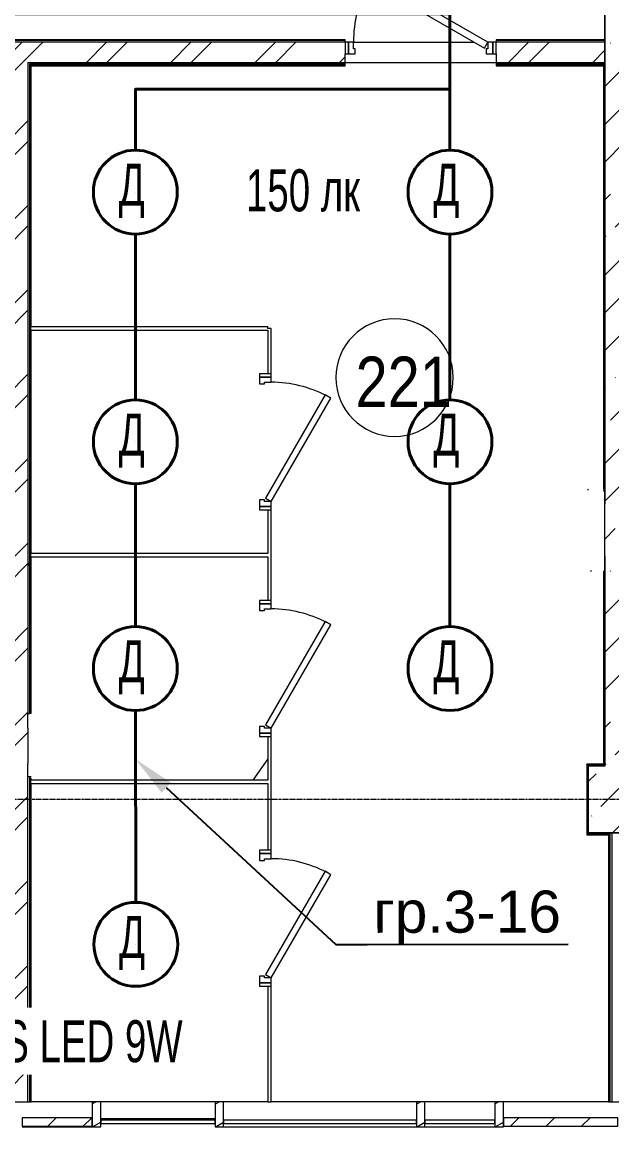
# Model space of a CAD drawing. Header units: metres. Extents: x 19799 to 227756, y -64119 to 286334.
# Drawn here: x 80488 to 84003, y -58735 to -52156 of the extents above; entities that cross this region are included whole.
import ezdxf
from ezdxf import colors
from ezdxf.entities.mleader import LeaderData, LeaderLine
from ezdxf.math import Vec2, Vec3

# ---------------------------------------------------------------- set-up
doc = ezdxf.new("R2010")
doc.units = ezdxf.units.M
doc.linetypes.add('ADSK_Линия сетки', pattern=[21, 12, -3, 3, -3])
for name, color, linetype, lineweight in [('A-AREA-IDEN', 7, 'Continuous', 9), ('A-DETL-MBND', 7, 'Continuous', 5), ('A-DETL-THIN', 7, 'Continuous', 5), ('A-DOOR', 7, 'Continuous', 5), ('A-DOOR-FRAM', 7, 'Continuous', 13), ('A-FLOR', 7, 'Continuous', 5), ('A-GLAZ-CURT', 7, 'Continuous', 5), ('A-GLAZ-CWMG', 7, 'Continuous', 5), ('A-WALL', 7, 'Continuous', 5), ('A-WALL-PATT', 7, 'Continuous', 18), ('I-WALL', 7, 'Continuous', 5), ('nadpisi', 84, 'Continuous', 13), ('S-COLS', 7, 'Continuous', 5), ('S-GRID', 7, 'Continuous', 9), ('раб осв', 7, 'Continuous', 40), ('ЭЛ.сети', 5, 'Continuous', 100)]:
    doc.layers.add(name, color=color, linetype=linetype, lineweight=lineweight)
doc.styles.add('Arial', font='ARIALN.TTF', dxfattribs={"width": 0.8, "height": 2.5})
doc.styles.add('GOST Common_I_1', font='ARIALN.TTF', dxfattribs={"height": 300})
doc.styles.add('ISOPEUR', font='ARIALN.TTF')
pattern_1 = [(45, (0, 0), (84.19025, 308.69666), [396.875, -79.375, 3.353, -76.022])]
pattern_2 = [(45, (0, 0), (-251.4472, 251.4472), []), (45, (0, 381), (-251.4472, 251.4472), [])]
pattern_3 = [(0, (0, 0), (812.8, 203.2), [33.528, -576.072, 33.528, -576.072, -3251.2]), (0, (0, 0), (812.8, 203.2), [-1219.2, 33.528, -1185.672, 33.528, -576.072, -1422.4]), (0, (0, 0), (812.8, 203.2), [-3048, 33.528, -372.872, 33.528, -982.472]), (120, (304.8, 101.6), (-582.37636, 602.30545), [33.528, -576.072, 33.528, -576.072, -3251.2]), (120, (304.8, 101.6), (-582.37636, 602.30545), [-1219.2, 33.528, -1185.672, 33.528, -576.072, -1422.4]), (120, (304.8, 101.6), (-582.37636, 602.30545), [-3048, 33.528, -372.872, 33.528, -982.472]), (240, (406.4, 508), (-230.42364, -805.50545), [33.528, -576.072, 33.528, -576.072, -3251.2]), (240, (406.4, 508), (-230.42364, -805.50545), [-1219.2, 33.528, -1185.672, 33.528, -576.072, -1422.4]), (240, (406.4, 508), (-230.42364, -805.50545), [-3048, 33.528, -372.872, 33.528, -982.472])]
pattern_4 = [(50, (0, 0), (728.7365, -63.7558), [76.2, -838.2]), (355, (0, 0), (-140.9716, 764.2276), [60.96, -670.56]), (100.451, (60.7, -5.3), (587.77, 700.4668), [64.76, -712.36]), (46.184, (0, 203.2), (1084.316, -168.171), [114.3, -1257.3]), (96.636, (90.4, 189.2), (949.61, 989.71), [97.14, -1068.54]), (351.184, (0, 203.2), (949.62, 989.701), [91.44, -1005.84]), (21, (101.6, 152.4), (606.458, -409.0606), [76.2, -838.2]), (326, (101.6, 152.4), (247.2083, 736.753), [60.96, -670.56]), (71.451, (152.14, 118.3), (853.6683, 327.6855), [64.76, -712.36]), (37.5, (0, 0), (12.3547, 338.2201), [33.528, -628.904, 33.528, -647.192, -673.1]), (37.5, (0, 0), (12.3547, 338.2201), [-1343.152, 33.528, -639.572]), (7.5, (0, 0), (267.2789, 400.7221), [33.528, -354.584, 33.528, -613.664, -256.54]), (7.5, (0, 0), (267.2789, 400.7221), [-1035.304, 33.528, -223.012]), (327.5, (-226.57, 0), (542.3633, -22.91534), [33.528, -220.472, 33.528, -758.952, -1051.56]), (327.5, (-226.57, 0), (542.3633, -22.91534), [-1046.48, 33.528, -1018.032]), (317.5, (-328.17, 0), (592.517, 101.707), [33.528, -296.672, 33.528, -492.76, -746.76]), (317.5, (-328.17, 0), (592.517, 101.707), [-856.488, 33.528, -713.232])]
pattern_5 = [(45, (0, 0), (-106.06602, 106.06602), [])]
pattern_6 = [(30, (0, 0), (-60, 103.92305), [])]

# ---------------------------------------------------------------- blocks, each defined once
blk = doc.blocks.new('КДП АПК - КР_rvt-1-2 этаж')
at = {"layer": 'A-WALL-PATT', "lineweight": 5}
h = blk.add_hatch(dxfattribs=at)
h.set_pattern_fill('FP_137', color=256, style=0, pattern_type=2)
h.set_pattern_definition(pattern_1)
h.paths.add_polyline_path([(84037.5, -55945.6), (84162.7, -55945.6), (84162.7, -49845.6), (83962.7, -49845.6), (83962.7, -55945.6)], flags=0)
at = {"layer": 'S-COLS', "lineweight": 5}
h = blk.add_hatch(dxfattribs=at)
h.set_pattern_fill('FP_137', color=256, style=0, pattern_type=2)
h.set_pattern_definition(pattern_1)
h.paths.add_polyline_path([(84162.7, -56345.6), (84162.7, -55945.6), (83862.7, -55945.6), (83862.7, -56345.6), (84037.5, -56345.6)], flags=0)
at = {"layer": 'I-WALL', "lineweight": 5}
blk.add_line((83962.7, -55945.6), (83962.7, -49845.6), dxfattribs=at)
at = {"layer": 'S-COLS', "lineweight": 5}
for p, q in [((83862.7, -56345.6), (83862.7, -55945.6)), ((83862.7, -55945.6), (83962.7, -55945.6)), ((83862.7, -56345.6), (84162.7, -56345.6))]:
    blk.add_line(p, q, dxfattribs=at)
blk = doc.blocks.new('Системная панель - С остеклением-1637639-2 этаж')
at = {"layer": 'A-GLAZ-CURT', "lineweight": 13}
for p, q in [((74437.7, -58695.5), (73757.1, -58695.5)), ((73757.1, -58695.5), (73757.1, -58715.5)), ((73757.1, -58715.5), (74437.7, -58715.5)), ((74437.7, -58715.5), (74437.7, -58695.5))]:
    blk.add_line(p, q, dxfattribs=at)
blk = doc.blocks.new('Системная панель - Сплошная-1637678-2 этаж')
at = {"layer": 'A-GLAZ-CURT'}
h = blk.add_hatch(dxfattribs=at)
h.set_pattern_fill('FP_30', color=256, style=0, pattern_type=2)
h.set_pattern_definition(pattern_5)
h.paths.add_polyline_path([(83357.1, -58730.5), (84037.7, -58730.5), (84037.7, -58680.5), (83357.1, -58680.5)], flags=0)
at = {"layer": 'A-GLAZ-CURT', "lineweight": 13}
for p, q in [((84037.7, -58680.5), (83357.1, -58680.5)), ((83357.1, -58680.5), (83357.1, -58730.5)), ((84037.7, -58730.5), (84037.7, -58680.5)), ((83357.1, -58730.5), (84037.7, -58730.5))]:
    blk.add_line(p, q, dxfattribs=at)
blk = doc.blocks.new('Системная панель - С остеклением-1635145-2 этаж')
at = {"layer": 'A-GLAZ-CURT', "lineweight": 13}
for p, q in [((575, 10), (-575, 10)), ((-575, 10), (-575, -10)), ((575, -10), (575, 10)), ((-575, -10), (575, -10))]:
    blk.add_line(p, q, dxfattribs=at)
blk = doc.blocks.new('Прямоугольный импост - 50 x 150мм-V39-2 этаж')
at = {"layer": 'A-GLAZ-CWMG'}
h = blk.add_hatch(dxfattribs=at)
h.set_pattern_fill('FP_53', color=256, style=0, pattern_type=2)
h.set_pattern_definition([(150, (81662.65, 58705.49), (-60, -103.92305), [])])
h.paths.add_polyline_path([(25, -30), (-25, -30), (-25, 120), (25, 120), (25, 49.8)], flags=0)
at = {"layer": 'A-GLAZ-CWMG', "lineweight": 18}
for p, q in [((-25, -30), (-25, 120)), ((-25, 120), (25, 120)), ((25, 120), (25, -30)), ((25, -30), (-25, -30))]:
    blk.add_line(p, q, dxfattribs=at)
blk = doc.blocks.new('Прямоугольный импост - 50 x 150мм-V40-2 этаж')
at = {"layer": 'A-GLAZ-CWMG'}
h = blk.add_hatch(dxfattribs=at)
h.set_pattern_fill('FP_54', color=256, style=0, pattern_type=2)
h.set_pattern_definition([(150, (82862.65, 58705.49), (-60, -103.92305), [])])
h.paths.add_polyline_path([(25, -30), (-25, -30), (-25, 120), (25, 120)], flags=0)
at = {"layer": 'A-GLAZ-CWMG', "lineweight": 18}
for p, q in [((-25, -30), (-25, 120)), ((-25, 120), (25, 120)), ((25, 120), (25, -30)), ((25, -30), (-25, -30))]:
    blk.add_line(p, q, dxfattribs=at)
blk = doc.blocks.new('Прямоугольный импост - 50 x 150мм-V58-2 этаж')
at = {"layer": 'A-DETL-MBND'}
for p, q in [((81952.7, -58585.5), (81687.7, -58585.5)), ((82837.7, -58585.5), (81972.6, -58585.5)), ((81687.7, -58735.5), (82837.7, -58735.5))]:
    blk.add_line(p, q, dxfattribs=at)
blk = doc.blocks.new('AC_Дверь_Однопольная_ДеревяннаяВнутренняя_ГОСТ6629-88 - ДГ 21-9Л-1469641-2 этаж')
at = {"layer": 'A-DOOR', "lineweight": 13}
for p, q in [((-292.8, 460), (-312.8, 425.4)), ((-312.8, 425.4), (380, 25.4)), ((400, 60), (-292.8, 460)), ((380, 25.4), (400, 60))]:
    blk.add_line(p, q, dxfattribs=at)
at = {"layer": 'A-DOOR', "lineweight": 18}
for p, q in [((-430, 60), (-450, 60)), ((-450, 60), (-450, -10)), ((-430, -10), (-430, 60)), ((450, 60), (430, 60)), ((430, 60), (430, -10)), ((450, -10), (450, 60)), ((-450, -10), (-430, -10)), ((430, -10), (450, -10))]:
    blk.add_line(p, q, dxfattribs=at)
at = {"layer": 'A-DOOR'}
blk.add_arc((400, 60), 800, 154.09492, 180, dxfattribs=at)
at = {"layer": 'A-DOOR-FRAM'}
for p, q in [((-400, 60), (-430, 60)), ((-430, 60), (-430, -10)), ((-400, 20), (-400, 60)), ((-390, 20), (-400, 20)), ((-390, -10), (-390, 20)), ((400, 20), (390, 20)), ((390, 20), (390, -10)), ((430, 60), (400, 60)), ((400, 60), (400, 20)), ((430, -10), (430, 60)), ((-430, -10), (-390, -10)), ((390, -10), (430, -10))]:
    blk.add_line(p, q, dxfattribs=at)
blk = doc.blocks.new('Системная панель - Сплошная-V116-2 этаж')
at = {"layer": 'A-GLAZ-CURT'}
h = blk.add_hatch(dxfattribs=at)
h.set_pattern_fill('FP_27', color=256, style=0, pattern_type=2)
h.set_pattern_definition(pattern_5)
h.paths.add_polyline_path([(80487.7, -58730.5), (80905, -58730.5), (80905, -58680.5), (80487.7, -58680.5)], flags=0)
at = {"layer": 'A-GLAZ-CURT', "lineweight": 13}
for p, q in [((80905, -58680.5), (80487.7, -58680.5)), ((80487.7, -58680.5), (80487.7, -58730.5)), ((80905, -58730.5), (80905, -58680.5)), ((80487.7, -58730.5), (80905, -58730.5))]:
    blk.add_line(p, q, dxfattribs=at)
blk = doc.blocks.new('Системная панель - С остеклением-1637640-2 этаж')
at = {"layer": 'A-GLAZ-CURT', "lineweight": 13}
for p, q in [((83305, -58695.5), (82887.7, -58695.5)), ((82887.7, -58695.5), (82887.7, -58715.5)), ((82887.7, -58715.5), (83305, -58715.5)), ((83305, -58715.5), (83305, -58695.5))]:
    blk.add_line(p, q, dxfattribs=at)
blk = doc.blocks.new('AC_Дверь_Однопольная_ДеревяннаяВнутренняя_ГОСТ6629-88 - ДГ 21-8Л-1377427-2 этаж')
at = {"layer": 'A-DOOR', "lineweight": 18}
for p, q in [((-385, 60), (-405, 60)), ((-405, 60), (-405, -10)), ((-385, -10), (-385, 60)), ((385, 60), (385, -10)), ((405, 60), (385, 60)), ((405, -10), (405, 60)), ((-405, -10), (-385, -10)), ((385, -10), (405, -10))]:
    blk.add_line(p, q, dxfattribs=at)
at = {"layer": 'A-DOOR', "lineweight": 13}
for p, q in [((-335, 24.6), (-355, -10)), ((279.9, -330.4), (-335, 24.6)), ((-355, -10), (259.9, -365)), ((259.9, -365), (279.9, -330.4))]:
    blk.add_line(p, q, dxfattribs=at)
at = {"layer": 'A-DOOR'}
blk.add_arc((-355, -10), 710, 332.47162, 0, dxfattribs=at)
at = {"layer": 'A-DOOR-FRAM'}
for p, q in [((-385, 60), (-385, -10)), ((-345, 60), (-385, 60)), ((-355, -10), (-355, 30)), ((-355, 30), (-345, 30)), ((-345, 30), (-345, 60)), ((385, 60), (345, 60)), ((345, 60), (345, 30)), ((345, 30), (355, 30)), ((355, 30), (355, -10)), ((385, -10), (385, 60)), ((-385, -10), (-355, -10)), ((355, -10), (385, -10))]:
    blk.add_line(p, q, dxfattribs=at)
blk = doc.blocks.new('TS LED')
at = {"lineweight": 40, "ltscale": 100}
blk.add_line((2928353.8, 2077052.7), (2928353.8, 2077052.7), dxfattribs=at)
at = {"color": 5, "lineweight": 40, "ltscale": 100}
blk.add_circle((2928353.8, 2077052.7), 250, dxfattribs=at)
at = {"layer": 'nadpisi', "color": 5, "insert": (2928254.2, 2077221.4), "char_height": 250, "width": 1402.065, "attachment_point": 1, "style": 'Arial'}
blk.add_mtext('Д', dxfattribs=at)
blk = doc.blocks.new('ПСС_Марка_помещения - Имя_2_5мм-224473-2 этаж')
at = {"layer": 'A-AREA-IDEN'}
for start, end in [(360, 180), (180, 360)]:
    blk.add_arc((-0.074, 0.039), 3.5, start, end, dxfattribs=at)

msp = doc.modelspace()

# ---------------------------------------------------------------- hatches: boundary and pattern name
at = {"layer": 'A-GLAZ-CWMG'}
h = msp.add_hatch(dxfattribs=at)
h.set_pattern_fill('FP_31', color=256, style=0, pattern_type=2)
h.set_pattern_definition(pattern_6)
h.paths.add_polyline_path([(80905.017, -58735.4621), (80957.1109, -58735.4621), (80957.1109, -58585.4621), (80905.017, -58585.4621), (80905.017, -58655.7084)], flags=0)
h = msp.add_hatch(dxfattribs=at)
h.set_pattern_fill('FP_31', color=256, style=0, pattern_type=2)
h.set_pattern_definition(pattern_6)
h.paths.add_polyline_path([(83305.017, -58735.4621), (83357.1109, -58735.4621), (83357.1109, -58585.4621), (83305.017, -58585.4621)], flags=0)
at = {"layer": 'A-WALL-PATT', "lineweight": 5}
h = msp.add_hatch(dxfattribs=at)
h.set_pattern_fill('FP_1', color=256, style=0, pattern_type=2)
h.set_pattern_definition(pattern_2)
h.paths.add_polyline_path([(83962.6532, -52395.6443), (83962.6532, -52275.6443), (83312.6532, -52275.6443), (83312.6532, -52395.6443), (83522.6007, -52395.6443)], flags=0)
h.paths.add_polyline_path([(76642.6532, -52395.6443), (79112.6532, -52395.6443), (79112.6532, -52275.6443), (76632.6532, -52275.6443), (76632.6532, -52395.6443)], flags=0)
h.paths.add_polyline_path([(81463.1878, -52395.6443), (82412.6532, -52395.6443), (82412.6532, -52275.6443), (80012.6532, -52275.6443), (80012.6532, -52395.6443), (80542.6532, -52395.6443)], flags=0)
h = msp.add_hatch(dxfattribs=at)
h.set_pattern_fill('FP_40', color=256, style=0, pattern_type=2)
h.set_pattern_definition(pattern_3)
h.paths.add_polyline_path([(81463.1878, -52263.6443), (82412.6532, -52263.6443), (82412.6532, -52260.6443), (80012.6532, -52260.6443), (80012.6532, -52263.6443), (80433.4813, -52263.6443)], flags=0)
h.paths.add_polyline_path([(83959.6532, -52263.6443), (83959.6532, -52260.6443), (83312.6532, -52260.6443), (83312.6532, -52263.6443), (83522.6007, -52263.6443)], flags=0)
h.paths.add_polyline_path([(78374.0683, -52263.6443), (79112.6532, -52263.6443), (79112.6532, -52260.6443), (78272.6663, -52260.6443), (78272.6663, -52263.6443)], flags=0)
h = msp.add_hatch(dxfattribs=at)
h.set_pattern_fill('FP_1', color=256, style=0, pattern_type=2)
h.set_pattern_definition(pattern_2)
h.paths.add_polyline_path([(80433.4813, -58585.4621), (80522.6532, -58585.4621), (80522.6532, -52395.6443), (80402.6532, -52395.6443), (80402.6532, -58585.4621)], flags=0)
h = msp.add_hatch(dxfattribs=at)
h.set_pattern_fill('FP_40', color=256, style=0, pattern_type=2)
h.set_pattern_definition(pattern_3)
h.paths.add_polyline_path([(80522.6532, -56275.6443), (80532.6532, -56275.6443), (80532.6532, -52395.6443), (80522.6532, -52395.6443), (80522.6532, -56270.6443)], flags=0)
h = msp.add_hatch(dxfattribs=at)
h.set_pattern_fill('FP_40', color=256, style=0, pattern_type=2)
h.set_pattern_definition(pattern_3)
h.paths.add_polyline_path([(82412.6532, -52405.6443), (82412.6532, -52395.6443), (80532.6532, -52395.6443), (80532.6532, -52405.6443), (81463.1878, -52405.6443)], flags=0)
h.paths.add_polyline_path([(83962.6532, -52405.6443), (83962.6532, -52395.6443), (83312.6532, -52395.6443), (83312.6532, -52405.6443), (83522.6007, -52405.6443)], flags=0)
h = msp.add_hatch(dxfattribs=at)
h.set_pattern_fill('FP_41', color=256, style=0, pattern_type=2)
h.set_pattern_definition(pattern_4)
h.paths.add_polyline_path([(80532.6532, -56275.6443), (80537.6532, -56275.6443), (80537.6532, -52405.6443), (80532.6532, -52405.6443), (80532.6532, -56270.6443)], flags=0)
h = msp.add_hatch(dxfattribs=at)
h.set_pattern_fill('FP_41', color=256, style=0, pattern_type=2)
h.set_pattern_definition(pattern_4)
h.paths.add_polyline_path([(83962.6532, -52410.6443), (83962.6532, -52405.6443), (83312.6532, -52405.6443), (83312.6532, -52410.6443), (83957.6532, -52410.6443)], flags=0)
h.paths.add_polyline_path([(82412.6532, -52410.6443), (82412.6532, -52405.6443), (80537.6532, -52405.6443), (80537.6532, -52410.6443), (81463.1878, -52410.6443)], flags=0)
h = msp.add_hatch(dxfattribs=at)
h.set_pattern_fill('FP_1', color=256, style=0, pattern_type=2)
h.set_pattern_definition(pattern_2)
h.paths.add_polyline_path([(80542.6532, -56270.6443), (80542.6532, -55340.6443), (80537.6532, -55340.6443), (80537.6532, -56270.6443)], flags=0)
h.paths.add_polyline_path([(80537.6532, -55320.6443), (80542.6532, -55320.6443), (80542.6532, -53990.6443), (80537.6532, -53990.6443), (80537.6532, -55206.0116)], flags=0)
h.paths.add_polyline_path([(80542.6532, -53970.6443), (80542.6532, -52410.6443), (80537.6532, -52410.6443), (80537.6532, -53970.6443)], flags=0)
h = msp.add_hatch(dxfattribs=at)
h.set_pattern_fill('FP_1', color=256, style=0, pattern_type=2)
h.set_pattern_definition(pattern_2)
h.paths.add_polyline_path([(83957.6532, -52415.6443), (83957.6532, -52410.6443), (83312.6532, -52410.6443), (83312.6532, -52415.6443), (83952.6532, -52415.6443)], flags=0)
h.paths.add_polyline_path([(82412.6532, -52415.6443), (82412.6532, -52410.6443), (80542.6532, -52410.6443), (80542.6532, -52415.6443), (81463.1878, -52415.6443)], flags=0)
h = msp.add_hatch(dxfattribs=at)
h.set_pattern_fill('FP_1', color=256, style=0, pattern_type=2)
h.set_pattern_definition(pattern_2)
h.paths.add_polyline_path([(83952.6532, -54941.4958), (83957.6532, -54941.4958), (83957.6532, -52415.6443), (83952.6532, -52415.6443), (83952.6532, -54936.4958)], flags=0)
h = msp.add_hatch(dxfattribs=at)
h.set_pattern_fill('FP_41', color=256, style=0, pattern_type=2)
h.set_pattern_definition(pattern_4)
h.paths.add_polyline_path([(83957.6532, -54946.4958), (83962.6532, -54946.4958), (83962.6532, -52410.6443), (83957.6532, -52410.6443), (83957.6532, -54941.4958)], flags=0)
h = msp.add_hatch(dxfattribs=at)
h.set_pattern_fill('FP_1', color=256, style=0, pattern_type=2)
h.set_pattern_definition(pattern_2)
h.paths.add_polyline_path([(83952.6532, -54941.4958), (83952.6532, -54936.4958), (83642.6532, -54936.4958), (83647.6532, -54941.4958)], flags=0)
h = msp.add_hatch(dxfattribs=at)
h.set_pattern_fill('FP_1', color=256, style=0, pattern_type=2)
h.set_pattern_definition(pattern_2)
h.paths.add_polyline_path([(83642.6532, -55426.4958), (83957.6532, -55426.4958), (83957.6532, -55421.4958), (83642.6532, -55421.4958)], flags=0)
h = msp.add_hatch(dxfattribs=at)
h.set_pattern_fill('FP_1', color=256, style=0, pattern_type=2)
h.set_pattern_definition(pattern_2)
h.paths.add_polyline_path([(83957.6532, -56580.6443), (83957.6532, -55426.4958), (83952.6532, -55426.4958), (83952.6532, -56580.6443)], flags=0)
h = msp.add_hatch(dxfattribs=at)
h.set_pattern_fill('FP_41', color=256, style=0, pattern_type=2)
h.set_pattern_definition(pattern_4)
h.paths.add_polyline_path([(83957.6532, -56585.6443), (83962.6532, -56585.6443), (83962.6532, -55421.4958), (83957.6532, -55421.4958), (83957.6532, -56580.6443)], flags=0)
h = msp.add_hatch(dxfattribs=at)
h.set_pattern_fill('FP_1', color=256, style=0, pattern_type=2)
h.set_pattern_definition(pattern_2)
h.paths.add_polyline_path([(83857.6532, -56580.6443), (83952.6532, -56580.6443), (83952.6532, -56575.6443), (83852.6532, -56575.6443), (83852.6532, -56580.6443)], flags=0)
h = msp.add_hatch(dxfattribs=at)
h.set_pattern_fill('FP_1', color=256, style=0, pattern_type=2)
h.set_pattern_definition(pattern_2)
h.paths.add_polyline_path([(83857.6532, -56995.6443), (83857.6532, -56580.6443), (83852.6532, -56580.6443), (83852.6532, -56995.6443)], flags=0)
h = msp.add_hatch(dxfattribs=at)
h.set_pattern_fill('FP_41', color=256, style=0, pattern_type=2)
h.set_pattern_definition(pattern_4)
h.paths.add_polyline_path([(80537.6532, -58585.4621), (80537.6532, -56650.6443), (80532.6532, -56650.6443), (80532.6532, -58585.4621)], flags=0)
h = msp.add_hatch(dxfattribs=at)
h.set_pattern_fill('FP_1', color=256, style=0, pattern_type=2)
h.set_pattern_definition(pattern_2)
h.paths.add_polyline_path([(80537.6532, -58585.4621), (80542.6532, -58585.4621), (80542.6532, -56690.6443), (80537.6532, -56690.6443), (80537.6532, -57965.769)], flags=0)
h.paths.add_polyline_path([(80537.6532, -56670.6443), (80542.6532, -56670.6443), (80542.6532, -56655.6443), (80537.6532, -56655.6443)], flags=0)
h = msp.add_hatch(dxfattribs=at)
h.set_pattern_fill('FP_1', color=256, style=0, pattern_type=2)
h.set_pattern_definition(pattern_2)
h.paths.add_polyline_path([(83982.6532, -56995.6443), (83982.6532, -56990.6443), (83857.6532, -56990.6443), (83857.6532, -56995.6443), (83862.6532, -56995.6443)], flags=0)
h = msp.add_hatch(dxfattribs=at)
h.set_pattern_fill('FP_1', color=256, style=0, pattern_type=2)
h.set_pattern_definition(pattern_2)
h.paths.add_polyline_path([(83982.6532, -58585.4621), (83987.6532, -58585.4621), (83987.6532, -56990.6443), (83982.6532, -56990.6443), (83982.6532, -57275.8297)], flags=0)
h = msp.add_hatch(dxfattribs=at)
h.set_pattern_fill('FP_41', color=256, style=0, pattern_type=2)
h.set_pattern_definition(pattern_4)
h.paths.add_polyline_path([(83987.6532, -58585.4621), (83992.6532, -58585.4621), (83992.6532, -56985.6443), (83987.6532, -56985.6443), (83987.6532, -57275.8297)], flags=0)

# ---------------------------------------------------------------- linework, layer by layer
at = {"layer": 'A-DETL-MBND'}
msp.add_line((80957.1109, -58685.6443), (81637.6532, -58685.6443), dxfattribs=at)
at = {"layer": 'A-DETL-THIN'}
msp.add_line((80522.6532, -56360.6443), (80522.6532, -56570.6443), dxfattribs=at)
at = {"layer": 'A-FLOR', "lineweight": 18}
for p, q in [((82462.6532, -52275.6443), (83182.6532, -52275.6443)), ((82462.6532, -52275.6443), (83182.6532, -52275.6443)), ((80612.5966, -58585.4621), (80542.6532, -58585.4621)), ((81637.6532, -58585.4621), (80957.1109, -58585.4621)), ((83012.5966, -58585.4621), (82887.6532, -58585.4621)), ((83982.6532, -58585.4621), (83357.1109, -58585.4621))]:
    msp.add_line(p, q, dxfattribs=at)
at = {"layer": 'A-FLOR', "lineweight": 13}
for p, q in [((82412.6532, -52395.6443), (83312.6532, -52395.6443)), ((81952.6532, -56542.7324), (81863.1093, -56670.6443))]:
    msp.add_line(p, q, dxfattribs=at)
at = {"layer": 'A-GLAZ-CWMG'}
for p, q in [((80905.017, -58585.4621), (80612.5966, -58585.4621)), ((83305.017, -58585.4621), (83012.5966, -58585.4621)), ((80487.6532, -58735.4621), (80905.017, -58735.4621)), ((82887.6532, -58735.4621), (83305.017, -58735.4621))]:
    msp.add_line(p, q, dxfattribs=at)
at = {"layer": 'A-GLAZ-CWMG', "lineweight": 18}
for p, q in [((80905.017, -58585.4621), (80905.017, -58735.4621)), ((80957.1109, -58585.4621), (80905.017, -58585.4621)), ((80957.1109, -58735.4621), (80957.1109, -58585.4621)), ((83305.017, -58585.4621), (83305.017, -58735.4621)), ((83357.1109, -58585.4621), (83305.017, -58585.4621)), ((83357.1109, -58735.4621), (83357.1109, -58585.4621)), ((80905.017, -58735.4621), (80957.1109, -58735.4621)), ((83305.017, -58735.4621), (83357.1109, -58735.4621))]:
    msp.add_line(p, q, dxfattribs=at)
at = {"layer": 'A-WALL', "lineweight": 18}
for p, q in [((83962.6532, -54946.4958), (83962.6532, -51315.6443)), ((83959.6532, -51398.6443), (83959.6532, -52260.6443)), ((82412.6532, -52260.6443), (80337.1724, -52260.6443)), ((82412.6532, -52275.6443), (82412.6532, -52260.6443)), ((83959.6532, -52260.6443), (83312.6532, -52260.6443)), ((83312.6532, -52260.6443), (83312.6532, -52275.6443)), ((82412.6532, -52415.6443), (82412.6532, -52345.6443)), ((83312.6532, -52345.6443), (83312.6532, -52415.6443)), ((80522.6532, -52395.6443), (80542.6532, -52395.6443)), ((80542.6532, -52415.6443), (82412.6532, -52415.6443)), ((80542.6532, -53970.6443), (80542.6532, -52415.6443)), ((83312.6532, -52415.6443), (83952.6532, -52415.6443)), ((83952.6532, -52415.6443), (83952.6532, -54936.4958)), ((80542.6532, -55320.6443), (80542.6532, -53990.6443)), ((83962.6532, -54945.4958), (83952.6532, -54945.4958)), ((83952.6532, -54946.4958), (83962.6532, -54946.4958)), ((83962.6532, -55025.4958), (83962.6532, -54945.4958)), ((83962.6532, -55415.4958), (83962.6532, -55335.4958)), ((80542.6532, -56270.6443), (80542.6532, -55340.6443)), ((83952.6532, -55426.4958), (83952.6532, -56575.6443)), ((83962.6532, -56585.6443), (83962.6532, -55416.4958)), ((80522.6532, -56280.6443), (80522.6532, -56270.6443)), ((83952.6532, -56575.6443), (83852.6532, -56575.6443)), ((83852.6532, -56575.6443), (83852.6532, -56995.6443)), ((83862.6532, -56585.6443), (83962.6532, -56585.6443)), ((83862.6532, -56985.6443), (83862.6532, -56585.6443)), ((80542.6532, -56650.6443), (80522.6532, -56650.6443)), ((80542.6532, -56670.6443), (80542.6532, -56660.6443)), ((80542.6532, -58585.4621), (80542.6532, -56690.6443)), ((83852.6532, -56995.6443), (83982.6532, -56995.6443)), ((84262.6532, -56985.6443), (83862.6532, -56985.6443)), ((83982.6532, -56995.6443), (83982.6532, -58585.4621)), ((80402.6532, -58585.4621), (80542.6532, -58585.4621)), ((83982.6532, -58585.4621), (84137.6532, -58585.4621))]:
    msp.add_line(p, q, dxfattribs=at)
at = {"layer": 'A-WALL'}
for p, q in [((80337.1724, -52263.6443), (82412.6532, -52263.6443)), ((82412.6532, -52275.6443), (80337.1724, -52275.6443)), ((83312.6532, -52263.6443), (83962.6532, -52263.6443)), ((83962.6532, -52275.6443), (83312.6532, -52275.6443)), ((80522.6532, -52395.6443), (80522.6532, -56270.6443)), ((82412.6532, -52405.6443), (80532.6532, -52405.6443)), ((80532.6532, -52405.6443), (80532.6532, -56275.6443)), ((82412.6532, -52410.6443), (80537.6532, -52410.6443)), ((80537.6532, -52410.6443), (80537.6532, -56275.6443)), ((80542.6532, -52395.6443), (82412.6532, -52395.6443)), ((83312.6532, -52395.6443), (83962.6532, -52395.6443)), ((83962.6532, -52405.6443), (83312.6532, -52405.6443)), ((83957.6532, -52410.6443), (83312.6532, -52410.6443)), ((83957.6532, -54941.4958), (83957.6532, -52410.6443)), ((81952.6532, -53970.6443), (80542.6532, -53970.6443)), ((80542.6532, -53990.6443), (81952.6532, -53990.6443)), ((81952.6532, -53980.6443), (81952.6532, -53970.6443)), ((81972.6532, -53980.6443), (81952.6532, -53980.6443)), ((81952.6532, -53990.6443), (81952.6532, -54250.6443)), ((81972.6532, -54250.6443), (81972.6532, -53980.6443)), ((83952.6532, -54945.4958), (83952.6532, -54946.4958)), ((81952.6532, -55060.6443), (81952.6532, -55320.6443)), ((81972.6532, -55600.6443), (81972.6532, -55060.6443)), ((81952.6532, -55320.6443), (80542.6532, -55320.6443)), ((80542.6532, -55340.6443), (81952.6532, -55340.6443)), ((81952.6532, -55340.6443), (81952.6532, -55600.6443)), ((83957.6532, -56580.6443), (83957.6532, -55421.4958)), ((80532.6532, -56275.6443), (80522.6532, -56275.6443)), ((80522.6532, -56360.6443), (80522.6532, -56280.6443)), ((81952.6532, -56410.6443), (81952.6532, -56670.6443)), ((81972.6532, -57088.1443), (81972.6532, -56410.6443)), ((80522.6532, -58585.4621), (80522.6532, -56570.6443)), ((83857.6532, -56580.6443), (83957.6532, -56580.6443)), ((83857.6532, -56990.6443), (83857.6532, -56580.6443)), ((80532.6532, -56650.6443), (80532.6532, -58585.4621)), ((80537.6532, -56655.6443), (80537.6532, -58585.4621)), ((81952.6532, -56670.6443), (80542.6532, -56670.6443)), ((80542.6532, -56690.6443), (81952.6532, -56690.6443)), ((81952.6532, -56690.6443), (81952.6532, -57088.1443)), ((83987.6532, -56990.6443), (83857.6532, -56990.6443)), ((83987.6532, -58585.4621), (83987.6532, -56990.6443)), ((83992.6532, -58585.4621), (83992.6532, -56985.6443)), ((84002.6532, -56985.6443), (84002.6532, -58585.4621)), ((81952.6532, -57898.1443), (81952.6532, -58585.5949)), ((81972.6532, -58585.5949), (81972.6532, -57898.1443)), ((81952.6532, -58585.5949), (81972.6532, -58585.5949))]:
    msp.add_line(p, q, dxfattribs=at)
at = {"layer": 'S-GRID', "linetype": 'ADSK_Линия сетки'}
msp.add_line((95007.6236, -56785.6443), (31950.4397, -56785.6443), dxfattribs=at)
at = {"layer": 'раб осв', "color": 0, "lineweight": 40}
for points in [[(79462.6532, -52105.6443), (83037.6532, -52105.6443), (83037.6532, -52555.6443)], [(83037.6532, -52918.1443), (83037.6532, -52555.6443), (81162.6532, -52555.6443), (81162.6532, -52918.1443)], [(81162.6532, -53418.1443), (81162.6532, -54405.6443)], [(83037.6532, -53418.1443), (83037.6532, -54405.6443)], [(81162.6532, -54905.6443), (81162.6532, -55755.6443)], [(83037.6532, -54905.6443), (83037.6532, -55755.6443)]]:
    msp.add_lwpolyline(points, dxfattribs=at)

# ---------------------------------------------------------------- block references
at = {"lineweight": 5}
msp.add_blockref('КДП АПК - КР_rvt-1-2 этаж', (-3, -637), dxfattribs=at)
at = {"layer": 'A-AREA-IDEN', "color": 18, "true_color": 0x000000, "xscale": 99.99999999999993, "yscale": 99.99999999999993, "zscale": 99.99999999999993}
msp.add_blockref('ПСС_Марка_помещения - Имя_2_5мм-224473-2 этаж', (82714.7976, -54276.6155), dxfattribs=at)
at = {"layer": 'A-DOOR'}
msp.add_blockref('AC_Дверь_Однопольная_ДеревяннаяВнутренняя_ГОСТ6629-88 - ДГ 21-9Л-1469641-2 этаж', (82862.6532, -52335.6443), dxfattribs=at)
at = {"layer": 'A-DOOR', "color": 8, "true_color": 0x7f7f7f, "rotation": 89.99999999999959}
for p in [(81962.6532, -54655.6443), (81962.6532, -56005.6443), (81962.6532, -57493.1443)]:
    msp.add_blockref('AC_Дверь_Однопольная_ДеревяннаяВнутренняя_ГОСТ6629-88 - ДГ 21-8Л-1377427-2 этаж', p, dxfattribs=at)
at = {"layer": 'A-GLAZ-CURT'}
for name, p in [('Системная панель - Сплошная-V116-2 этаж', (0, 0)), ('Системная панель - Сплошная-1637678-2 этаж', (0, 0)), ('Системная панель - С остеклением-1637639-2 этаж', (7200, 0)), ('Системная панель - С остеклением-1637640-2 этаж', (0, 0))]:
    msp.add_blockref(name, p, dxfattribs=at)
at = {"layer": 'A-GLAZ-CURT', "rotation": 180}
msp.add_blockref('Системная панель - С остеклением-1635145-2 этаж', (82262.6532, -58705.4854), dxfattribs=at)
at = {"layer": 'A-GLAZ-CWMG', "extrusion": (0, 0, -1)}
for name, p in [('Прямоугольный импост - 50 x 150мм-V39-2 этаж', (-81662.6532, -58705.4854)), ('Прямоугольный импост - 50 x 150мм-V40-2 этаж', (-82862.6532, -58705.4854))]:
    msp.add_blockref(name, p, dxfattribs=at)
at = {"layer": 'A-GLAZ-CWMG'}
msp.add_blockref('Прямоугольный импост - 50 x 150мм-V58-2 этаж', (0, 0), dxfattribs=at)
at = {"layer": 'раб осв', "color": 0, "lineweight": 40, "ltscale": 100}
for p in [(-2847191.1154, -2130220.8826), (-2845316.1154, -2130220.8826), (-2847191.1154, -2131708.3826), (-2845316.1154, -2131708.3826), (-2847191.1154, -2133058.3826), (-2845316.1154, -2133058.3826)]:
    msp.add_blockref('TS LED', p, dxfattribs=at)

# ---------------------------------------------------------------- texts
at = {"layer": 'A-AREA-IDEN', "color": 18, "true_color": 0x000000, "insert": (82475.1133, -54148.1555), "char_height": 300, "width": 577.215, "attachment_point": 1, "style": 'GOST Common_I_1'}
msp.add_mtext('221', dxfattribs=at)
at = {"layer": 'nadpisi', "color": 7, "insert": (81821.9511, -53032.4728), "char_height": 250, "width": 1402.065175, "attachment_point": 1, "style": 'Arial'}
msp.add_mtext('150 лк', dxfattribs=at)

# ---------------------------------------------------------------- next in the draw order: texts
at = {"layer": 'nadpisi', "color": 7, "insert": (81444.4057, -58100.2038), "char_height": 250, "width": 1879.802868, "attachment_point": 3, "style": 'Arial', "bg_fill": 3, "box_fill_scale": 1.3, "bg_fill_color": 256, "bg_fill_transparency": 0}
msp.add_mtext('14 TS LED 9W', dxfattribs=at)

# ---------------------------------------------------------------- next in the draw order: leaders
at = {"layer": 'ЭЛ.сети', "color": 0, "lineweight": 5}
ml = msp.add_multileader_mtext('Standard', dxfattribs=at)
ml.set_content('{\\fArial|b0|i0|c204|p34;гр.3-16}', style='ISOPEUR')
ml.set_leader_properties()
ml.build(insert=Vec2(0, 0))
ml.multileader.update_dxf_attribs({"text_left_attachment_type": 6, "text_right_attachment_type": 6, "dogleg_length": 100, "arrow_head_size": 250})
ctx = ml.context
ctx.base_point, ctx.char_height, ctx.arrow_head_size, ctx.landing_gap_size, ctx.plane_origin, ctx.plane_x_axis, ctx.plane_y_axis = Vec3(82544.2342, -57649.1903), 250, 250, 37.4122, Vec3(20819.19, -14791.2962), Vec3(0.999998436, 0.001768603), Vec3(-0.001768603, 0.999998436)
ctx.left_attachment, ctx.right_attachment = 6, 6
notes = []
notes.append((ctx, [(0, (1, 1, 0), (82357.1737, -57649.5211), (0.999998436, 0.001768603), 187.0608, [(0, [(81163.1669, -56545.1246)], 0, [])])]))
ctx.mtext.insert, ctx.mtext.text_direction, ctx.mtext.rotation, ctx.mtext.line_spacing_factor, ctx.mtext.flow_direction = Vec3(82581.0814, -57329.7181), Vec3(0.999998436, 0.001768603), 0.001768604, 0.8, 5
ctx.mtext.has_bg_fill, ctx.mtext.bg_color, ctx.mtext.bg_scale_factor, ctx.mtext.bg_transparency, ctx.mtext.use_window_bg_color = 1, -1073741824, 1, 0, 1
for ctx, leaders in notes:
    for number, flags, end, landing, length, lines in leaders:
        leader = LeaderData()
        leader.index, (leader.has_last_leader_line, leader.has_dogleg_vector, leader.attachment_direction) = number, flags
        leader.last_leader_point, leader.dogleg_vector, leader.dogleg_length = Vec3(end), Vec3(landing), length
        for number, points, colour, breaks in lines:
            line = LeaderLine()
            line.index, line.vertices, line.color, line.breaks = number, Vec3.list(points), colors.encode_raw_color(colour), breaks
            leader.lines.append(line)
        ctx.leaders.append(leader)

# ---------------------------------------------------------------- next in the draw order: linework, layer by layer
at = {"layer": 'раб осв', "color": 0, "lineweight": 40}
msp.add_line((81162.6532, -56255.6443), (81164.6808, -57398.2051), dxfattribs=at)

# ---------------------------------------------------------------- next in the draw order: block references
at = {"layer": 'раб осв', "color": 0, "lineweight": 40, "ltscale": 100}
msp.add_blockref('TS LED', (-2847188.6441, -2134700.943), dxfattribs=at)

doc.saveas('drawing.dxf')
